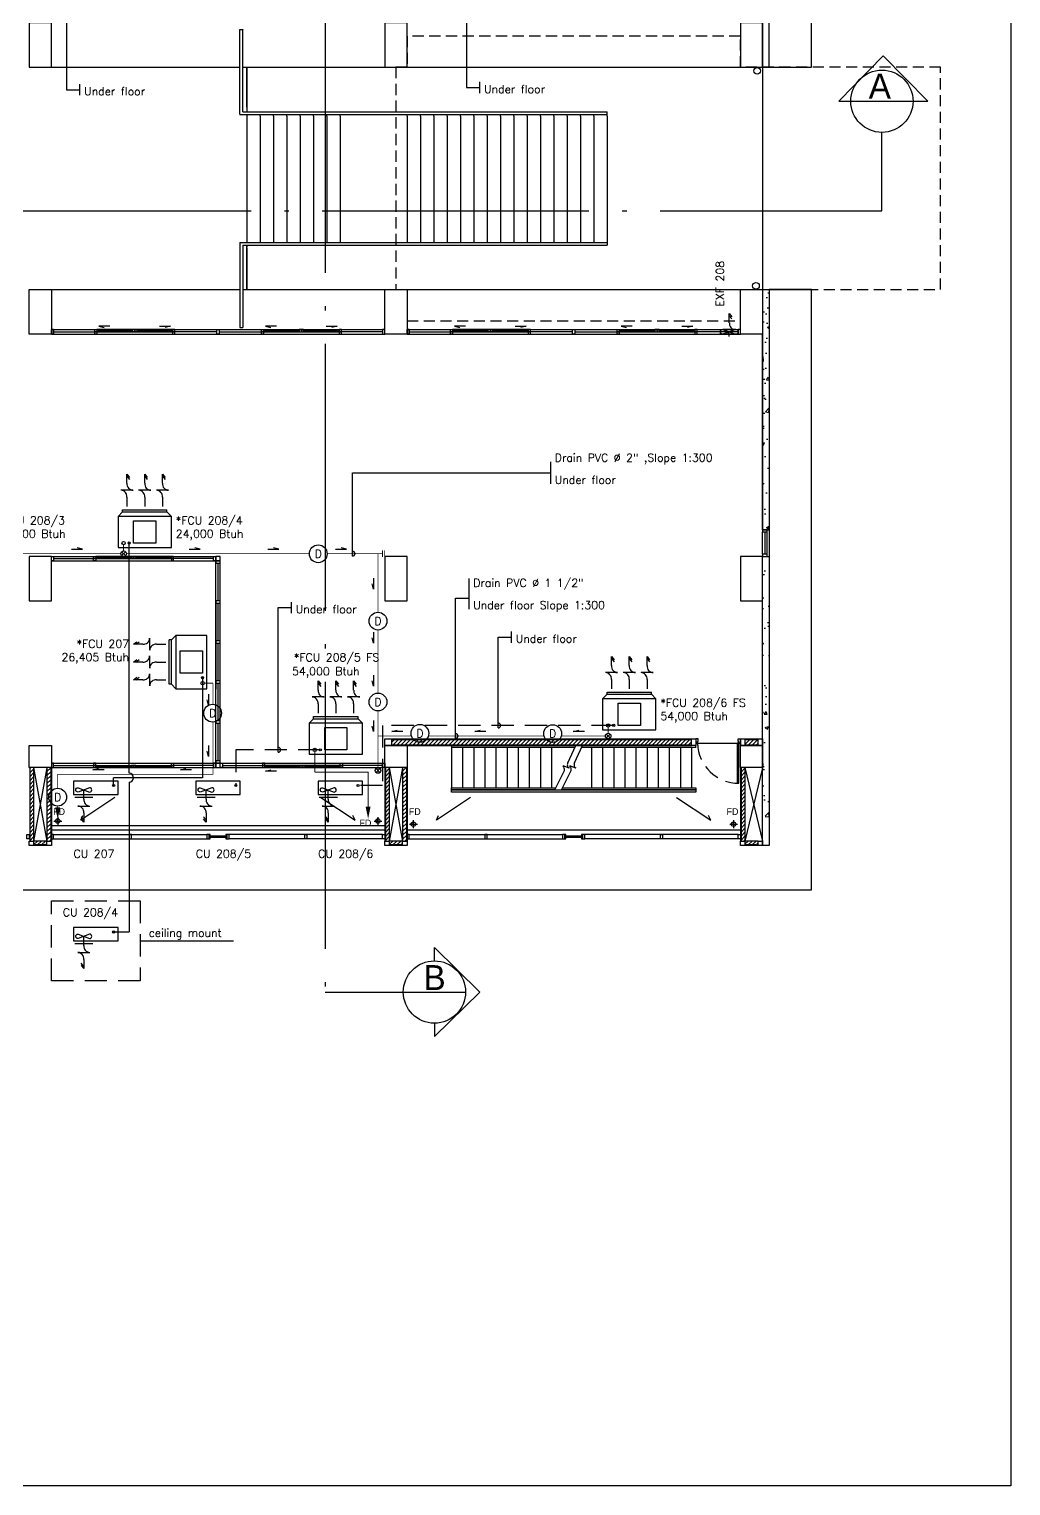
# Model space of a CAD drawing. Header units: millimetres. Extents: x -398 to 816, y -1 to 208.
# Drawn here: x 329.54 to 351.63, y -1 to 31.76 of the extents above; entities that cross this region are included whole.
import ezdxf
from ezdxf.enums import TextEntityAlignment as Align

# ---------------------------------------------------------------- set-up
doc = ezdxf.new("R2010")
doc.units = ezdxf.units.MM
doc.linetypes.add('ACAD_ISO04W100', pattern=[30, 24, -3, 0, -3])
doc.linetypes.add('DASHED', pattern=[0.75, 0.5, -0.25])
for name, color, linetype in [('AA_Column', 5, 'Continuous'), ('AA_Door', 3, 'Continuous'), ('AA_FD', 6, 'Continuous'), ('AA_Floor', 31, 'Continuous'), ('AA_Hatch', 8, 'Continuous'), ('AA_Roof', 6, 'Continuous'), ('AA_Wall', 1, 'Continuous'), ('AA_Window', 4, 'Continuous'), ('AC DRAIN', 240, 'Continuous'), ('AC EXF', 171, 'Continuous'), ('AC FCU', 221, 'Continuous'), ('AC LINE', 171, 'Continuous')]:
    doc.layers.add(name, color=color, linetype=linetype)
doc.styles.add('Romans', font='romans.shx')
doc.styles.add('style2', font='vit-s.shx', dxfattribs={"height": 3.2})
pattern_1 = [(45, (-498.769, -475.90679), (-0.0449012806, 0.0449012806), [])]

# ---------------------------------------------------------------- blocks, each defined once
blk = doc.blocks.new('c')
at = {"layer": 'AA_Column', "color": 9}
blk.add_lwpolyline([(0.25, -0.5), (0.25, -0.5), (0.25, 0.5), (-0.25, 0.5), (-0.25, -0.5), (-0.25, -0.5), (-0.25, -0.5), (0.25, -0.5)], close=True, dxfattribs=at)
blk = doc.blocks.new('door_90')
at = {"layer": 'AA_Door', "color": 9}
blk.add_lwpolyline([(0.07, 0.1), (0.07, 1), (0.035, 1), (0.035, 0.1)], close=True, dxfattribs=at)
for points in [[(0, 0), (0, 0.1), (0.035, 0.1), (0.035, 0.065), (0.05, 0.065), (0.05, 0), (0, 0)], [(1, 0), (1, 0.1), (0.965, 0.1), (0.965, 0.065), (0.95, 0.065), (0.95, 0), (1, 0)]]:
    blk.add_lwpolyline(points, dxfattribs=at)
at = {"layer": 'AA_Door', "color": 9, "linetype": 'DASHED', "ltscale": 0.75}
blk.add_arc((0.043, 0.077), 0.923, 1.5795, 90.5293, dxfattribs=at)
blk = doc.blocks.new('AC')
at = {"layer": 'AC FCU', "color": 8}
for p, q in [((-0.4, 1.651), (-0.342, 1.578)), ((-0.4, 1.444), (-0.4, 1.651)), ((0, 1.444), (0, 1.651)), ((0, 1.651), (0.058, 1.578)), ((0.4, 1.651), (0.458, 1.578)), ((0.4, 1.444), (0.4, 1.651)), ((-0.4, 1.601), (-0.342, 1.528)), ((0, 1.601), (0.058, 1.528)), ((0.4, 1.601), (0.458, 1.528)), ((-0.264, 1.289), (-0.536, 1.289)), ((-0.4, 1.134), (-0.4, 0.926)), ((0.136, 1.289), (-0.136, 1.289)), ((0, 1.134), (0, 0.926)), ((0.536, 1.289), (0.264, 1.289)), ((0.4, 1.134), (0.4, 0.926))]:
    blk.add_line(p, q, dxfattribs=at)
at = {"layer": 'AC FCU'}
for p, q in [((-0.5, 0.8), (-0.6, 0.7)), ((-0.5, 0.8), (-0.5, 0.85)), ((-0.5, 0.85), (0.5, 0.85)), ((-0.5, 0.8), (0.5, 0.8)), ((0.5, 0.8), (0.5, 0.85)), ((0.5, 0.8), (0.6, 0.7))]:
    blk.add_line(p, q, dxfattribs=at)
blk.add_lwpolyline([(-0.6, 0), (0.6, 0), (0.6, 0.7), (-0.6, 0.7)], close=True, dxfattribs=at)
at = {"layer": 'AC FCU', "color": 8}
blk.add_lwpolyline([(-0.25, 0.1), (-0.25, 0.6), (0.25, 0.6), (0.25, 0.1)], close=True, dxfattribs=at)
at = {"layer": 'AC FCU'}
blk.add_circle((-0.35, 0.1), 0.025, dxfattribs=at)
at = {"layer": 'AC FCU', "color": 8}
for centre, start, end in [((-0.26, 1.429), 173.9498, 268.5513), ((0.14, 1.429), 173.9498, 268.5513), ((0.54, 1.429), 173.9498, 268.5513), ((-0.54, 1.148), 353.9498, 88.5513), ((-0.14, 1.148), 353.9498, 88.5513), ((0.26, 1.148), 353.9498, 88.5513)]:
    blk.add_arc(centre, 0.14, start, end, dxfattribs=at)
blk = doc.blocks.new('ACC1')
at = {"layer": 'AC FCU', "color": 8}
for p, q in [((-0.925, 0.27), (-0.852, 0.328)), ((-0.875, 0.27), (-0.802, 0.328)), ((-0.562, 0.407), (-0.562, 0.134)), ((-0.36, 0.474), (-0.36, 0.067)), ((-0.718, 0.27), (-0.925, 0.27)), ((-0.407, 0.27), (-0.2, 0.27))]:
    blk.add_line(p, q, dxfattribs=at)
at = {"layer": 'AC FCU'}
for p, q in [((0, 0.5), (-0.3, 0.5)), ((-0.3, 0.5), (-0.3, -0.5)), ((0, -0.5), (0, 0.5)), ((-0.3, -0.5), (0, -0.5))]:
    blk.add_line(p, q, dxfattribs=at)
blk.add_lwpolyline([(-0.25, 0.4, -1), (-0.15, 0.4), (-0.25, 0.141, 1), (-0.15, 0.141), (-0.25, 0.4)], format="xyb", dxfattribs=at)
blk.add_circle((-0.1, -0.4), 0.025, dxfattribs=at)
at = {"layer": 'AC FCU', "color": 8}
for centre, start, end in [((-0.703, 0.41), 263.9498, 358.5513), ((-0.422, 0.131), 83.9498, 178.5513)]:
    blk.add_arc(centre, 0.14, start, end, dxfattribs=at)
blk = doc.blocks.new('DOWN')
at = {"layer": 'AC DRAIN'}
for p, q in [((-0.044, -0.044), (0.044, 0.044)), ((0.044, -0.044), (-0.044, 0.044))]:
    blk.add_line(p, q, dxfattribs=at)
blk.add_circle((0, 0), 0.0625, dxfattribs=at)
blk = doc.blocks.new('EXF280')
at = {"layer": 'AC EXF'}
for p, q in [((0, 0.462), (0.058, 0.389)), ((0, 0.255), (0, 0.462)), ((0, 0.412), (0.058, 0.339)), ((-0.2, 0.1), (0.2, 0.1)), ((-0.2, 0), (-0.2, 0.1)), ((0.2, 0), (-0.2, 0)), ((0.15, 0.1), (-0.15, 0)), ((-0.15, 0.1), (0.15, 0)), ((0.136, 0.1), (-0.136, 0.1)), ((0.2, 0.1), (0.2, 0))]:
    blk.add_line(p, q, dxfattribs=at)
for centre, radius, start, end in [((-0.15, 0.05), 0.05, 90, 270), ((-0.14, -0.04), 0.14, 353.9498, 88.5513), ((0.14, 0.24), 0.14, 173.9498, 268.5513), ((0.15, 0.05), 0.05, 270, 90)]:
    blk.add_arc(centre, radius, start, end, dxfattribs=at)
blk = doc.blocks.new('POINT_Drain')
at = {"layer": 'Defpoints'}
blk.add_circle((0, 0), 0.2, dxfattribs=at)
at = {"layer": 'AC DRAIN', "insert": (0, 0), "char_height": 0.18, "width": 0.25231, "attachment_point": 5, "style": 'Romans'}
blk.add_mtext('D', dxfattribs=at)

msp = doc.modelspace()

# ---------------------------------------------------------------- hatches: boundary and pattern name
at = {"layer": 'AA_Hatch'}
h = msp.add_hatch(dxfattribs=at)
h.set_pattern_fill('AR-CONC', color=9, scale=0.004, style=0)
h.set_pattern_definition([(50, (-498.769, -475.9068), (0.72873868, -0.06375634), [0.0762, -0.8382]), (355, (-498.769, -475.9068), (-0.1409713, 0.7642266), [0.06096, -0.67056]), (100.451, (-498.7083, -475.9121), (0.58777, 0.70046675), [0.06476, -0.71236]), (46.1842, (-498.769, -475.7036), (1.0843162, -0.1681693), [0.1143, -1.2573]), (96.6356, (-498.6786, -475.7176), (0.9496169, 0.9897022), [0.09714, -1.06854]), (351.184, (-498.769, -475.7036), (0.9496184, 0.9897005), [0.09144, -1.00584]), (21, (-498.6674, -475.7544), (0.60645952, -0.40906207), [0.0762, -0.8382]), (326, (-498.6674, -475.7544), (0.2472081, 0.73675186), [0.06096, -0.67056]), (71.4514, (-498.61686, -475.7885), (0.85366596, 0.32769143), [0.06476, -0.71236]), (37.5, (-498.769, -475.9068), (0.01235441, 0.338220155), [0, -0.662432, 0, -0.68072, 0, -0.6731]), (7.5, (-498.769, -475.9068), (0.26727865, 0.4007223), [0, -0.388112, 0, -0.647192, 0, -0.25654]), (327.5, (-498.99557, -475.9068), (0.54236238, -0.022914976), [0, -0.254, 0, -0.79248, 0, -1.05156]), (317.5, (-499.09717, -475.9068), (0.59251673, 0.10170596), [0, -0.3302, 0, -0.526288, 0, -0.74676])])
h.paths.add_polyline_path([(346.195, 20.099), (346.045, 20.099), (346.045, 13.399), (346.195, 13.399)])
h.paths.add_polyline_path([(346.045, 20.499), (346.145, 20.499), (346.195, 20.499), (346.195, 25.899), (346.045, 25.899)])
h = msp.add_hatch(dxfattribs=at)
h.set_pattern_fill('ANSI31', color=9, scale=0.02, style=0)
h.set_pattern_definition(pattern_1)
h.paths.add_polyline_path([(344.445, 15.664), (344.445, 15.784), (337.695, 15.784), (337.695, 15.664)])
h.paths.add_polyline_path([(345.945, 15.664), (345.945, 15.784), (345.645, 15.784), (345.645, 15.664)])
h.paths.add_polyline_path([(341.057, 14.674), (341.057, 15.624), (341.507, 15.624), (341.507, 14.674)], flags=9)
h = msp.add_hatch(dxfattribs=at)
h.set_pattern_fill('ANSI31', color=9, scale=0.02, style=0)
h.set_pattern_definition(pattern_1)
h.paths.add_polyline_path([(329.645, 15.149), (329.56, 15.149), (329.56, 13.499), (329.645, 13.499)])
h.paths.add_polyline_path([(330.03, 15.149), (329.945, 15.149), (329.945, 13.499), (330.03, 13.499)])
h.paths.add_polyline_path([(329.945, 13.499), (329.645, 13.499), (329.645, 13.414), (329.945, 13.414)])
h.paths.add_polyline_path([(322.03, 15.149), (321.945, 15.149), (321.945, 13.499), (322.03, 13.499)])
h.paths.add_polyline_path([(321.645, 15.149), (321.56, 15.149), (321.56, 13.499), (321.645, 13.499)])
h.paths.add_polyline_path([(321.945, 13.499), (321.645, 13.499), (321.645, 13.414), (321.945, 13.414)])
h.paths.add_polyline_path([(313.645, 15.149), (313.56, 15.149), (313.56, 13.499), (313.645, 13.499)])
h.paths.add_polyline_path([(313.945, 13.499), (313.645, 13.499), (313.645, 13.414), (313.945, 13.414)])
h.paths.add_polyline_path([(314.03, 15.149), (313.945, 15.149), (313.945, 13.499), (314.03, 13.499)])
h = msp.add_hatch(dxfattribs=at)
h.set_pattern_fill('ANSI31', color=9, scale=0.02, style=0)
h.set_pattern_definition(pattern_1)
h.paths.add_polyline_path([(337.645, 15.149), (337.56, 15.149), (337.56, 13.499), (337.645, 13.499)])
h.paths.add_polyline_path([(338.03, 15.149), (337.945, 15.149), (337.945, 13.499), (338.03, 13.499)])
h.paths.add_polyline_path([(337.945, 13.499), (337.645, 13.499), (337.645, 13.414), (337.945, 13.414)])
h.paths.add_polyline_path([(345.645, 15.149), (345.56, 15.149), (345.56, 13.499), (345.645, 13.499)])
h.paths.add_polyline_path([(345.945, 13.499), (345.645, 13.499), (345.645, 13.414), (345.945, 13.414)])

# ---------------------------------------------------------------- linework, layer by layer
at = {"color": 9}
msp.add_line((333.745, 18.874), (333.745, 16.911), dxfattribs=at)
msp.add_line((333.745, 18.874), (333.745, 16.911), dxfattribs=at)
at = {"layer": 'AA_Column', "color": 9}
for points in [[(329.545, 18.899), (330.045, 18.899), (330.045, 19.899), (329.545, 19.899)], [(337.545, 18.899), (338.045, 18.899), (338.045, 19.899), (337.545, 19.899)], [(345.545, 18.899), (346.045, 18.899), (346.045, 19.899), (345.545, 19.899)], [(329.545, 15.649), (330.045, 15.649), (330.045, 15.149), (329.545, 15.149)], [(337.545, 15.649), (338.045, 15.649), (338.045, 15.149), (337.545, 15.149)], [(345.545, 15.649), (346.045, 15.649), (346.045, 15.149), (345.545, 15.149)]]:
    msp.add_lwpolyline(points, close=True, dxfattribs=at)
at = {"layer": 'AA_FD', "color": 6}
for p, q in [((331.476, 14.476), (330.709, 13.972)), ((336.11, 14.476), (336.877, 13.972)), ((339.476, 14.476), (338.709, 13.972)), ((344.11, 14.476), (344.877, 13.972)), ((330.099, 13.949), (330.278, 13.949)), ((330.187, 13.949), (330.124, 13.949)), ((330.187, 14.035), (330.187, 13.857)), ((330.187, 13.949), (330.187, 14.01)), ((330.709, 13.972), (330.756, 14.073)), ((336.877, 13.972), (336.83, 14.073)), ((337.303, 13.949), (337.481, 13.949)), ((337.39, 13.949), (337.328, 13.949)), ((337.39, 14.035), (337.39, 13.857)), ((337.39, 13.949), (337.39, 14.01)), ((338.099, 13.879), (338.278, 13.879)), ((338.187, 13.879), (338.124, 13.879)), ((338.187, 13.965), (338.187, 13.787)), ((338.187, 13.879), (338.187, 13.94)), ((338.709, 13.972), (338.756, 14.073)), ((344.877, 13.972), (344.83, 14.073)), ((345.303, 13.879), (345.481, 13.879)), ((345.39, 13.879), (345.328, 13.879)), ((345.39, 13.965), (345.39, 13.787)), ((345.39, 13.879), (345.39, 13.94))]:
    msp.add_line(p, q, dxfattribs=at)
for centre, radius in [((345.92, 30.816), 0.075), ((345.895, 25.983), 0.075), ((330.187, 13.949), 0.05), ((337.39, 13.949), 0.05), ((338.187, 13.879), 0.05), ((345.39, 13.879), 0.05)]:
    msp.add_circle(centre, radius, dxfattribs=at)
at = {"layer": 'AA_Floor', "color": 9}
for p, q in [((347.145, 30.899), (347.145, 44.399)), ((330.045, 30.899), (334.288, 30.899)), ((334.351, 30.899), (337.545, 30.899)), ((334.445, 30.899), (334.445, 29.899)), ((334.445, 29.999), (334.445, 30.899)), ((338.045, 30.899), (345.545, 30.899)), ((346.045, 30.899), (347.145, 30.899)), ((346.045, 30.899), (346.045, 25.899)), ((334.445, 29.836), (334.445, 26.961)), ((334.745, 29.799), (334.745, 29.836)), ((335.045, 29.799), (335.045, 29.836)), ((335.345, 29.799), (335.345, 29.836)), ((335.645, 29.799), (335.645, 29.836)), ((335.945, 29.799), (335.945, 29.836)), ((335.945, 29.799), (335.945, 29.836)), ((336.245, 29.799), (336.245, 29.836)), ((336.545, 29.799), (336.545, 29.836)), ((338.045, 29.799), (338.045, 29.836)), ((338.345, 29.799), (338.345, 29.836)), ((338.645, 29.799), (338.645, 29.836)), ((338.945, 29.799), (338.945, 29.836)), ((339.245, 29.799), (339.245, 29.836)), ((339.545, 29.799), (339.545, 29.836)), ((339.845, 29.799), (339.845, 29.836)), ((340.145, 29.799), (340.145, 29.836)), ((340.445, 29.799), (340.445, 29.836)), ((340.745, 29.799), (340.745, 29.836)), ((341.045, 29.799), (341.045, 29.836)), ((341.345, 29.799), (341.345, 29.836)), ((341.645, 29.799), (341.645, 29.836)), ((341.945, 29.799), (341.945, 29.836)), ((342.245, 29.799), (342.245, 29.836)), ((342.545, 29.799), (342.545, 29.836)), ((334.745, 29.799), (334.745, 26.999)), ((335.045, 29.799), (335.045, 26.999)), ((335.345, 29.799), (335.345, 26.999)), ((335.645, 29.799), (335.645, 26.999)), ((335.945, 29.799), (335.945, 26.999)), ((336.245, 29.799), (336.245, 26.999)), ((336.545, 29.799), (336.545, 26.999)), ((338.045, 29.799), (338.045, 26.999)), ((338.345, 29.799), (338.345, 26.999)), ((338.645, 29.799), (338.645, 26.999)), ((338.945, 29.799), (338.945, 26.999)), ((339.245, 29.799), (339.245, 26.999)), ((339.545, 29.799), (339.545, 26.999)), ((339.845, 29.799), (339.845, 26.999)), ((340.145, 29.799), (340.145, 26.999)), ((340.445, 29.799), (340.445, 26.999)), ((340.745, 29.799), (340.745, 26.999)), ((341.045, 29.799), (341.045, 26.999)), ((341.345, 29.799), (341.345, 26.999)), ((341.645, 29.799), (341.645, 26.999)), ((341.945, 29.799), (341.945, 26.999)), ((342.245, 29.799), (342.245, 26.999)), ((342.545, 29.799), (342.545, 26.999)), ((342.545, 29.799), (342.545, 26.999)), ((334.445, 25.899), (334.445, 26.899)), ((334.445, 26.899), (334.445, 26.861)), ((334.745, 26.999), (334.745, 26.961)), ((335.045, 26.999), (335.045, 26.961)), ((335.345, 26.999), (335.345, 26.961)), ((335.645, 26.999), (335.645, 26.961)), ((335.945, 26.999), (335.945, 26.961)), ((335.945, 26.999), (335.945, 26.961)), ((336.245, 26.999), (336.245, 26.961)), ((336.545, 26.999), (336.545, 26.961)), ((338.045, 26.999), (338.045, 26.961)), ((338.345, 26.999), (338.345, 26.961)), ((338.645, 26.999), (338.645, 26.961)), ((338.945, 26.999), (338.945, 26.961)), ((339.245, 26.999), (339.245, 26.961)), ((339.545, 26.999), (339.545, 26.961)), ((339.845, 26.999), (339.845, 26.961)), ((340.145, 26.999), (340.145, 26.961)), ((340.445, 26.999), (340.445, 26.961)), ((340.745, 26.999), (340.745, 26.961)), ((341.045, 26.999), (341.045, 26.961)), ((341.345, 26.999), (341.345, 26.961)), ((341.645, 26.999), (341.645, 26.961)), ((341.945, 26.999), (341.945, 26.961)), ((342.245, 26.999), (342.245, 26.961)), ((342.545, 26.999), (342.545, 26.961)), ((334.445, 26.836), (334.445, 26.799)), ((334.445, 26.799), (334.445, 25.899)), ((330.045, 25.899), (334.288, 25.899)), ((334.351, 25.899), (337.545, 25.899)), ((338.045, 25.899), (345.545, 25.899)), ((346.045, 25.899), (347.145, 25.899)), ((347.145, 25.899), (346.195, 25.899)), ((347.145, 12.399), (347.145, 25.899)), ((339.045, 15.649), (339.045, 15.599)), ((341.84, 15.649), (339.045, 15.649)), ((339.045, 15.599), (339.045, 14.699)), ((341.818, 15.599), (339.045, 15.599)), ((339.295, 15.599), (339.295, 14.699)), ((339.545, 15.599), (339.545, 14.699)), ((339.795, 15.599), (339.795, 14.699)), ((340.045, 15.599), (340.045, 14.699)), ((340.295, 15.599), (340.295, 14.699)), ((340.545, 15.599), (340.545, 14.699)), ((340.795, 15.599), (340.795, 14.699)), ((341.045, 15.599), (341.045, 14.699)), ((341.295, 15.599), (341.295, 14.699)), ((344.545, 15.599), (341.969, 15.599)), ((344.545, 15.649), (341.991, 15.649)), ((342.195, 15.599), (342.195, 14.699)), ((342.445, 15.599), (342.445, 14.699)), ((342.695, 15.599), (342.695, 14.699)), ((342.945, 15.599), (342.945, 14.699)), ((343.195, 15.599), (343.195, 14.699)), ((343.445, 15.599), (343.445, 14.699)), ((343.695, 15.599), (343.695, 14.699)), ((343.945, 15.599), (343.945, 14.699)), ((344.195, 15.599), (344.195, 14.699)), ((344.445, 15.599), (344.445, 14.699)), ((344.545, 15.699), (345.545, 15.699)), ((344.545, 15.599), (344.545, 15.649)), ((330.045, 13.849), (337.545, 13.849)), ((330.045, 13.749), (337.545, 13.749)), ((338.045, 13.749), (345.545, 13.749)), ((313.545, 12.399), (347.145, 12.399))]:
    msp.add_line(p, q, dxfattribs=at)
for points in [[(341.367, 14.649), (339.045, 14.649), (339.045, 14.699), (341.392, 14.699)], [(341.544, 14.699), (344.545, 14.699), (344.545, 14.649), (341.518, 14.649)]]:
    msp.add_lwpolyline(points, dxfattribs=at)
at = {"layer": 'AA_Roof', "color": 9, "linetype": 'DASHED', "ltscale": 0.5}
msp.add_lwpolyline([(350.045, 25.899), (350.045, 30.899), (345.545, 30.899), (345.545, 31.599), (338.045, 31.599), (338.045, 30.899), (337.795, 30.899), (337.795, 25.899), (338.045, 25.899), (338.045, 25.199), (345.545, 25.199), (345.545, 25.899), (350.045, 25.899)], dxfattribs=at)
at = {"layer": 'AA_Wall', "color": 9}
for p, q in [((346.045, 31.899), (346.045, 30.899)), ((346.195, 30.899), (346.195, 31.899)), ((334.288, 31.749), (334.351, 31.749)), ((334.288, 30.899), (334.288, 31.749)), ((334.288, 31.736), (334.288, 31.749)), ((334.288, 29.836), (334.288, 31.736)), ((334.351, 31.749), (334.351, 31.736)), ((334.351, 29.899), (334.351, 31.736)), ((346.045, 30.899), (346.195, 30.899)), ((334.288, 29.836), (342.545, 29.836)), ((334.351, 29.899), (342.545, 29.899)), ((342.545, 29.836), (342.545, 29.899)), ((334.288, 26.961), (334.288, 25.049)), ((334.288, 26.961), (342.545, 26.961)), ((334.351, 26.899), (334.351, 25.049)), ((334.351, 26.899), (342.545, 26.899)), ((342.545, 26.961), (342.545, 26.899)), ((346.045, 25.899), (346.195, 25.899)), ((346.045, 25.899), (346.045, 20.499)), ((346.195, 25.899), (346.195, 20.499)), ((334.288, 25.049), (334.351, 25.049)), ((334.288, 25.049), (334.288, 25.049)), ((346.045, 20.499), (346.045, 24.899)), ((346.045, 20.499), (346.195, 20.499)), ((346.195, 20.499), (346.195, 19.899)), ((333.745, 15.249), (333.745, 19.899)), ((333.845, 15.249), (333.845, 19.899)), ((346.045, 19.899), (346.195, 19.899)), ((346.045, 13.399), (346.045, 19.899)), ((346.195, 19.899), (346.195, 13.399)), ((337.545, 15.649), (337.545, 15.799)), ((337.545, 15.799), (344.445, 15.799)), ((337.695, 15.784), (344.445, 15.784)), ((345.545, 15.799), (346.045, 15.799)), ((345.545, 15.799), (345.545, 15.649)), ((345.645, 15.799), (346.045, 15.799)), ((345.645, 15.784), (345.945, 15.784)), ((337.545, 15.649), (344.445, 15.649)), ((337.695, 15.664), (344.445, 15.664)), ((341.664, 15.256), (341.84, 15.649)), ((341.815, 15.256), (341.991, 15.649)), ((345.645, 15.664), (345.945, 15.664)), ((345.645, 15.649), (346.045, 15.649)), ((329.56, 15.149), (329.56, 13.499)), ((329.645, 15.149), (329.645, 13.499)), ((329.645, 15.149), (329.945, 13.499)), ((329.945, 15.143), (329.645, 13.5)), ((329.945, 15.149), (329.945, 13.499)), ((330.03, 15.149), (330.03, 13.499)), ((330.045, 15.149), (330.045, 13.499)), ((337.545, 15.149), (337.545, 13.499)), ((337.56, 15.149), (337.56, 13.499)), ((337.645, 15.149), (337.645, 13.499)), ((337.645, 15.149), (337.945, 13.499)), ((337.945, 15.143), (337.645, 13.5)), ((337.945, 15.149), (337.945, 13.499)), ((338.03, 15.149), (338.03, 13.499)), ((338.045, 15.149), (338.045, 13.499)), ((341.367, 14.649), (341.588, 15.087)), ((341.518, 14.649), (341.74, 15.087)), ((341.689, 15.141), (341.557, 15.189)), ((341.84, 15.141), (341.709, 15.189)), ((345.545, 15.149), (345.545, 13.499)), ((345.56, 15.149), (345.56, 13.499)), ((345.645, 15.149), (345.645, 13.499)), ((345.645, 15.149), (346.045, 13.499)), ((346.045, 15.143), (345.645, 13.5)), ((345.545, 14.499), (345.545, 14.449)), ((329.945, 13.499), (329.645, 13.499)), ((330.095, 13.649), (333.545, 13.649)), ((330.095, 13.549), (333.545, 13.549)), ((331.845, 13.549), (331.845, 13.649)), ((337.495, 13.649), (334.045, 13.649)), ((337.495, 13.549), (334.045, 13.549)), ((335.745, 13.549), (335.745, 13.649)), ((337.945, 13.499), (337.645, 13.499)), ((338.095, 13.649), (341.545, 13.649)), ((338.095, 13.549), (341.545, 13.549)), ((339.845, 13.549), (339.845, 13.649)), ((345.495, 13.649), (342.045, 13.649)), ((345.495, 13.549), (342.045, 13.549)), ((343.745, 13.549), (343.745, 13.649)), ((345.945, 13.499), (345.645, 13.499)), ((329.945, 13.414), (329.645, 13.414)), ((329.945, 13.399), (329.645, 13.399)), ((337.945, 13.414), (337.645, 13.414)), ((337.945, 13.399), (337.645, 13.399)), ((345.945, 13.414), (345.645, 13.414)), ((345.945, 13.399), (345.645, 13.399)), ((346.195, 13.399), (346.045, 13.399))]:
    msp.add_line(p, q, dxfattribs=at)
for points in [[(337.545, 15.799), (337.695, 15.799), (337.695, 15.649), (337.545, 15.649), (337.545, 15.799)], [(345.545, 15.799), (345.645, 15.799), (345.645, 15.649), (345.545, 15.649), (345.545, 15.799)], [(345.945, 15.799), (346.045, 15.799), (346.045, 15.649), (345.945, 15.649), (345.945, 15.799)], [(333.745, 15.149), (333.845, 15.149), (333.845, 15.249), (333.745, 15.249), (333.745, 15.149)]]:
    msp.add_lwpolyline(points, dxfattribs=at)
for points in [[(344.445, 15.799), (344.545, 15.799), (344.545, 15.649), (344.445, 15.649)], [(344.545, 14.599), (339.045, 14.599), (339.045, 14.649), (344.545, 14.649)], [(329.645, 13.399), (329.545, 13.399), (329.545, 13.499), (329.645, 13.499)], [(330.045, 13.399), (329.945, 13.399), (329.945, 13.499), (330.045, 13.499)], [(337.545, 13.499), (337.645, 13.499), (337.645, 13.399), (337.545, 13.399)], [(337.645, 13.399), (337.545, 13.399), (337.545, 13.499), (337.645, 13.499)], [(338.045, 13.399), (337.945, 13.399), (337.945, 13.499), (338.045, 13.499)], [(345.645, 13.399), (345.545, 13.399), (345.545, 13.499), (345.645, 13.499)], [(345.545, 13.499), (345.645, 13.499), (345.645, 13.399), (345.545, 13.399)], [(345.945, 13.499), (346.045, 13.499), (346.045, 13.399), (345.945, 13.399)], [(346.045, 13.399), (345.945, 13.399), (345.945, 13.499), (346.045, 13.499)]]:
    msp.add_lwpolyline(points, close=True, dxfattribs=at)
for centre, radius, start, end in [((341.461, 15.104), 0.128, 352.3033, 41.477), ((341.732, 15.211), 0.0814, 146.1564, 238.4357), ((341.613, 15.104), 0.128, 352.3033, 41.477), ((341.883, 15.211), 0.0814, 146.1564, 238.4357)]:
    msp.add_arc(centre, radius, start, end, dxfattribs=at)
at = {"layer": 'AA_Window', "color": 9}
for p, q in [((330.045, 24.999), (337.495, 24.999)), ((330.045, 24.899), (337.545, 24.899)), ((330.095, 24.949), (331.02, 24.949)), ((332.77, 24.999), (331.07, 24.999)), ((331.07, 24.974), (331.87, 24.974)), ((331.07, 24.949), (331.895, 24.949)), ((331.113, 25.08), (331.233, 25.048)), ((331.361, 25.08), (331.113, 25.08)), ((331.895, 24.949), (332.77, 24.949)), ((331.92, 24.999), (331.92, 24.949)), ((331.97, 24.974), (332.77, 24.974)), ((332.479, 25.08), (332.727, 25.08)), ((332.727, 25.08), (332.606, 25.048)), ((333.77, 24.949), (332.82, 24.949)), ((333.82, 24.949), (334.77, 24.949)), ((334.82, 24.999), (336.52, 24.999)), ((335.62, 24.974), (334.82, 24.974)), ((334.82, 24.949), (336.52, 24.949)), ((335.111, 25.08), (334.863, 25.08)), ((334.863, 25.08), (334.983, 25.048)), ((335.67, 24.999), (335.67, 24.949)), ((336.52, 24.974), (335.72, 24.974)), ((336.229, 25.08), (336.477, 25.08)), ((336.477, 25.08), (336.356, 25.048)), ((337.495, 24.949), (336.57, 24.949)), ((338.045, 24.999), (345.495, 24.999)), ((338.045, 24.899), (345.545, 24.899)), ((338.095, 24.949), (339.02, 24.949)), ((340.77, 24.999), (339.07, 24.999)), ((339.07, 24.974), (339.87, 24.974)), ((339.07, 24.949), (339.895, 24.949)), ((339.361, 25.08), (339.113, 25.08)), ((339.113, 25.08), (339.233, 25.048)), ((339.895, 24.949), (340.77, 24.949)), ((339.92, 24.999), (339.92, 24.949)), ((339.97, 24.974), (340.77, 24.974)), ((340.479, 25.08), (340.727, 25.08)), ((340.727, 25.08), (340.606, 25.048)), ((341.77, 24.949), (340.82, 24.949)), ((341.82, 24.949), (342.77, 24.949)), ((342.82, 24.999), (344.52, 24.999)), ((343.62, 24.974), (342.82, 24.974)), ((342.82, 24.949), (344.52, 24.949)), ((342.863, 25.08), (342.983, 25.048)), ((343.111, 25.08), (342.863, 25.08)), ((343.67, 24.999), (343.67, 24.949)), ((344.52, 24.974), (343.72, 24.974)), ((344.229, 25.08), (344.477, 25.08)), ((344.477, 25.08), (344.356, 25.048)), ((345.495, 24.949), (344.57, 24.949)), ((346.045, 19.949), (346.045, 20.449)), ((346.095, 20.449), (346.095, 19.949)), ((346.145, 19.949), (346.145, 20.449)), ((330.045, 19.899), (333.745, 19.899)), ((330.045, 19.799), (333.745, 19.799)), ((330.095, 19.849), (331.02, 19.849)), ((332.745, 19.899), (331.045, 19.899)), ((331.045, 19.874), (331.845, 19.874)), ((331.045, 19.849), (331.87, 19.849)), ((331.87, 19.849), (332.745, 19.849)), ((331.895, 19.899), (331.895, 19.849)), ((331.945, 19.874), (332.745, 19.874)), ((333.695, 19.849), (332.795, 19.849)), ((333.795, 18.899), (333.795, 19.749)), ((333.795, 17.999), (333.795, 18.849)), ((333.795, 17.099), (333.795, 17.949)), ((333.795, 16.199), (333.795, 17.049)), ((333.795, 15.299), (333.795, 16.149)), ((330.045, 15.249), (333.745, 15.249)), ((330.045, 15.149), (337.495, 15.149)), ((330.095, 15.199), (331.02, 15.199)), ((331.045, 15.199), (331.87, 15.199)), ((331.045, 15.174), (331.845, 15.174)), ((332.745, 15.149), (331.045, 15.149)), ((331.87, 15.199), (332.745, 15.199)), ((331.895, 15.149), (331.895, 15.199)), ((331.945, 15.174), (332.745, 15.174)), ((333.695, 15.199), (332.795, 15.199)), ((333.845, 15.249), (337.545, 15.249)), ((333.895, 15.199), (334.795, 15.199)), ((335.72, 15.199), (334.845, 15.199)), ((335.645, 15.174), (334.845, 15.174)), ((334.845, 15.149), (336.545, 15.149)), ((334.863, 15.068), (334.983, 15.1)), ((335.111, 15.068), (334.863, 15.068)), ((335.695, 15.149), (335.695, 15.199)), ((336.545, 15.199), (335.72, 15.199)), ((336.545, 15.174), (335.745, 15.174)), ((337.495, 15.199), (336.57, 15.199))]:
    msp.add_line(p, q, dxfattribs=at)
for points in [[(330.045, 24.999), (330.045, 24.899), (330.095, 24.899), (330.095, 24.999)], [(330.045, 24.899), (330.045, 24.999), (330.095, 24.999), (330.095, 24.899)], [(330.045, 24.899), (330.045, 24.999), (330.095, 24.999), (330.095, 24.899)], [(330.045, 24.999), (330.045, 24.899), (330.095, 24.899), (330.095, 24.999)], [(330.045, 24.899), (330.045, 24.999), (330.095, 24.999), (330.095, 24.899)], [(331.02, 24.949), (331.02, 24.999), (331.07, 24.999), (331.07, 24.949)], [(331.02, 24.899), (331.02, 24.949), (331.07, 24.949), (331.07, 24.899)], [(331.87, 24.949), (331.87, 24.999), (331.92, 24.999), (331.92, 24.949)], [(331.92, 24.949), (331.92, 24.999), (331.97, 24.999), (331.97, 24.949)], [(332.82, 24.949), (332.82, 24.999), (332.77, 24.999), (332.77, 24.949)], [(332.82, 24.899), (332.82, 24.949), (332.77, 24.949), (332.77, 24.899)], [(333.77, 24.899), (333.77, 24.999), (333.82, 24.999), (333.82, 24.899)], [(334.77, 24.949), (334.77, 24.999), (334.82, 24.999), (334.82, 24.949)], [(334.77, 24.899), (334.77, 24.949), (334.82, 24.949), (334.82, 24.899)], [(335.67, 24.949), (335.67, 24.999), (335.62, 24.999), (335.62, 24.949)], [(335.72, 24.949), (335.72, 24.999), (335.67, 24.999), (335.67, 24.949)], [(336.57, 24.949), (336.57, 24.999), (336.52, 24.999), (336.52, 24.949)], [(336.57, 24.899), (336.57, 24.949), (336.52, 24.949), (336.52, 24.899)], [(337.545, 24.899), (337.545, 24.999), (337.495, 24.999), (337.495, 24.899)], [(338.045, 24.899), (338.045, 24.999), (338.095, 24.999), (338.095, 24.899)], [(338.045, 24.999), (338.045, 24.899), (338.095, 24.899), (338.095, 24.999)], [(338.045, 24.899), (338.045, 24.999), (338.095, 24.999), (338.095, 24.899)], [(338.045, 24.899), (338.045, 24.999), (338.095, 24.999), (338.095, 24.899)], [(338.045, 24.999), (338.045, 24.899), (338.095, 24.899), (338.095, 24.999)], [(339.02, 24.949), (339.02, 24.999), (339.07, 24.999), (339.07, 24.949)], [(339.02, 24.899), (339.02, 24.949), (339.07, 24.949), (339.07, 24.899)], [(339.87, 24.949), (339.87, 24.999), (339.92, 24.999), (339.92, 24.949)], [(339.92, 24.949), (339.92, 24.999), (339.97, 24.999), (339.97, 24.949)], [(340.82, 24.949), (340.82, 24.999), (340.77, 24.999), (340.77, 24.949)], [(340.82, 24.899), (340.82, 24.949), (340.77, 24.949), (340.77, 24.899)], [(341.77, 24.899), (341.77, 24.999), (341.82, 24.999), (341.82, 24.899)], [(342.77, 24.949), (342.77, 24.999), (342.82, 24.999), (342.82, 24.949)], [(342.77, 24.899), (342.77, 24.949), (342.82, 24.949), (342.82, 24.899)], [(343.67, 24.949), (343.67, 24.999), (343.62, 24.999), (343.62, 24.949)], [(343.72, 24.949), (343.72, 24.999), (343.67, 24.999), (343.67, 24.949)], [(344.57, 24.949), (344.57, 24.999), (344.52, 24.999), (344.52, 24.949)], [(344.57, 24.899), (344.57, 24.949), (344.52, 24.949), (344.52, 24.899)], [(345.545, 24.899), (345.545, 24.999), (345.495, 24.999), (345.495, 24.899)], [(346.145, 20.499), (346.045, 20.499), (346.045, 20.449), (346.145, 20.449)], [(330.045, 19.799), (330.045, 19.899), (330.095, 19.899), (330.095, 19.799)], [(330.995, 19.849), (330.995, 19.899), (331.045, 19.899), (331.045, 19.849)], [(330.995, 19.799), (330.995, 19.849), (331.045, 19.849), (331.045, 19.799)], [(331.845, 19.849), (331.845, 19.899), (331.895, 19.899), (331.895, 19.849)], [(331.895, 19.849), (331.895, 19.899), (331.945, 19.899), (331.945, 19.849)], [(332.795, 19.849), (332.795, 19.899), (332.745, 19.899), (332.745, 19.849)], [(332.795, 19.799), (332.795, 19.849), (332.745, 19.849), (332.745, 19.799)], [(333.695, 19.799), (333.695, 19.899), (333.745, 19.899), (333.745, 19.799)], [(333.745, 19.749), (333.845, 19.749), (333.845, 19.799), (333.745, 19.799)], [(346.145, 19.949), (346.045, 19.949), (346.045, 19.899), (346.145, 19.899)], [(333.745, 18.849), (333.845, 18.849), (333.845, 18.899), (333.745, 18.899)], [(333.745, 17.949), (333.845, 17.949), (333.845, 17.999), (333.745, 17.999)], [(333.745, 17.049), (333.845, 17.049), (333.845, 17.099), (333.745, 17.099)], [(333.745, 16.149), (333.845, 16.149), (333.845, 16.199), (333.745, 16.199)], [(330.045, 15.249), (330.045, 15.149), (330.095, 15.149), (330.095, 15.249)], [(330.995, 15.249), (330.995, 15.199), (331.045, 15.199), (331.045, 15.249)], [(330.995, 15.199), (330.995, 15.149), (331.045, 15.149), (331.045, 15.199)], [(331.845, 15.199), (331.845, 15.149), (331.895, 15.149), (331.895, 15.199)], [(331.895, 15.199), (331.895, 15.149), (331.945, 15.149), (331.945, 15.199)], [(332.795, 15.249), (332.795, 15.199), (332.745, 15.199), (332.745, 15.249)], [(332.795, 15.199), (332.795, 15.149), (332.745, 15.149), (332.745, 15.199)], [(333.695, 15.249), (333.695, 15.149), (333.745, 15.149), (333.745, 15.249)], [(333.745, 15.249), (333.845, 15.249), (333.845, 15.299), (333.745, 15.299)], [(333.895, 15.249), (333.895, 15.149), (333.845, 15.149), (333.845, 15.249)], [(334.795, 15.249), (334.795, 15.199), (334.845, 15.199), (334.845, 15.249)], [(334.795, 15.199), (334.795, 15.149), (334.845, 15.149), (334.845, 15.199)], [(335.695, 15.199), (335.695, 15.149), (335.645, 15.149), (335.645, 15.199)], [(335.745, 15.199), (335.745, 15.149), (335.695, 15.149), (335.695, 15.199)], [(336.595, 15.249), (336.595, 15.199), (336.545, 15.199), (336.545, 15.249)], [(336.595, 15.199), (336.595, 15.149), (336.545, 15.149), (336.545, 15.199)], [(337.545, 15.249), (337.545, 15.149), (337.495, 15.149), (337.495, 15.249)], [(329.545, 13.649), (329.545, 13.549), (329.495, 13.549), (329.495, 13.649)], [(330.045, 13.649), (330.045, 13.549), (330.095, 13.549), (330.095, 13.649)], [(331.795, 13.649), (331.795, 13.549), (331.845, 13.549), (331.845, 13.649)], [(333.545, 13.649), (333.545, 13.549), (333.595, 13.549), (333.595, 13.649)], [(333.595, 13.649), (333.595, 13.549), (333.62, 13.549), (333.62, 13.586), (333.97, 13.586), (333.97, 13.549), (333.995, 13.549), (333.995, 13.649), (333.97, 13.649), (333.97, 13.611), (333.62, 13.611), (333.62, 13.649)], [(333.995, 13.649), (333.995, 13.549), (334.045, 13.549), (334.045, 13.649)], [(335.795, 13.649), (335.795, 13.549), (335.745, 13.549), (335.745, 13.649)], [(337.545, 13.649), (337.545, 13.549), (337.495, 13.549), (337.495, 13.649)], [(338.045, 13.649), (338.045, 13.549), (338.095, 13.549), (338.095, 13.649)], [(339.795, 13.649), (339.795, 13.549), (339.845, 13.549), (339.845, 13.649)], [(341.545, 13.649), (341.545, 13.549), (341.595, 13.549), (341.595, 13.649)], [(341.595, 13.649), (341.595, 13.549), (341.62, 13.549), (341.62, 13.586), (341.97, 13.586), (341.97, 13.549), (341.995, 13.549), (341.995, 13.649), (341.97, 13.649), (341.97, 13.611), (341.62, 13.611), (341.62, 13.649)], [(341.995, 13.649), (341.995, 13.549), (342.045, 13.549), (342.045, 13.649)], [(343.795, 13.649), (343.795, 13.549), (343.745, 13.549), (343.745, 13.649)], [(345.545, 13.649), (345.545, 13.549), (345.495, 13.549), (345.495, 13.649)]]:
    msp.add_lwpolyline(points, close=True, dxfattribs=at)
msp.add_lwpolyline([(333.845, 19.899), (333.745, 19.899), (333.745, 19.799), (333.845, 19.799), (333.845, 19.899)], dxfattribs=at)
at = {"layer": 'AC DRAIN', "color": 2}
for p, q in [((330.681, 30.517), (330.681, 30.267)), ((339.678, 30.567), (339.678, 30.317)), ((341.269, 22.029), (341.269, 21.529)), ((336.82, 19.906), (336.82, 21.779)), ((336.82, 21.779), (341.269, 21.779)), ((339.434, 19.399), (339.434, 18.714)), ((335.441, 18.872), (335.441, 18.622)), ((340.391, 18.209), (340.391, 17.959))]:
    msp.add_line(p, q, dxfattribs=at)
at = {"layer": 'AC DRAIN', "color": 1}
for p, q in [((330.501, 20.061), (330.749, 20.061)), ((330.749, 20.061), (330.628, 20.094)), ((333.144, 20.061), (333.392, 20.061)), ((333.392, 20.061), (333.271, 20.094)), ((334.913, 20.061), (335.161, 20.061)), ((335.161, 20.061), (335.04, 20.094)), ((336.439, 20.061), (336.687, 20.061)), ((336.687, 20.061), (336.566, 20.094)), ((337.292, 19.411), (337.292, 19.163)), ((337.292, 19.163), (337.259, 19.284)), ((337.292, 17.946), (337.259, 18.067)), ((337.292, 18.194), (337.292, 17.946)), ((337.292, 16.979), (337.259, 17.099)), ((337.292, 17.226), (337.292, 16.979)), ((333.582, 16.801), (333.582, 16.554)), ((333.582, 16.554), (333.55, 16.674)), ((337.292, 15.961), (337.259, 16.082)), ((337.292, 16.209), (337.292, 15.961)), ((337.705, 15.961), (337.826, 15.994)), ((337.953, 15.961), (337.705, 15.961)), ((339.568, 15.961), (339.689, 15.994)), ((339.816, 15.961), (339.568, 15.961)), ((341.786, 15.961), (341.907, 15.994)), ((342.034, 15.961), (341.786, 15.961)), ((333.582, 15.399), (333.55, 15.52)), ((333.582, 15.647), (333.582, 15.399)), ((330.981, 15.099), (331.102, 15.131)), ((331.229, 15.099), (330.981, 15.099)), ((332.948, 15.099), (333.069, 15.131)), ((333.196, 15.099), (332.948, 15.099))]:
    msp.add_line(p, q, dxfattribs=at)
at = {"layer": 'AC DRAIN', "const_width": 0.02}
for points in [[(331.67, 20.161), (331.67, 20.024)], [(337.492, 20.036), (337.492, 19.886)], [(337.542, 20.036), (337.542, 19.886)], [(336.248, 19.961), (337.392, 19.961)], [(337.392, 19.961), (337.492, 19.961)], [(337.392, 19.961), (337.392, 18.644)], [(337.392, 18.244), (337.392, 16.825)], [(333.482, 17.049), (333.682, 17.049)], [(337.392, 16.425), (337.392, 15.149)], [(333.682, 16.175), (333.682, 14.999), (330.187, 14.999), (330.187, 14.686)], [(342.57, 16.061), (342.57, 15.924)], [(335.97, 15.511), (335.97, 15.049)], [(335.97, 15.049), (337.17, 15.049), (337.17, 14.274)]]:
    msp.add_lwpolyline(points, dxfattribs=at)
at = {"layer": 'AC DRAIN', "linetype": 'DASHED', "const_width": 0.02}
for points in [[(327.732, 19.961), (331.607, 19.961)], [(331.732, 19.961), (335.848, 19.961)], [(333.682, 17.049), (333.682, 16.575)], [(338.135, 15.861), (337.392, 15.861)], [(341.122, 15.861), (338.535, 15.861)], [(342.507, 15.861), (341.522, 15.861)], [(330.187, 14.286), (330.187, 14.258)]]:
    msp.add_lwpolyline(points, dxfattribs=at)
at = {"layer": 'AC DRAIN'}
for centre in [(331.67, 20.199), (333.445, 17.049), (342.57, 16.099), (335.97, 15.549)]:
    msp.add_circle(centre, 0.0375, dxfattribs=at)
at = {"layer": 'AC DRAIN', "color": 2}
for centre in [(336.82, 19.961), (340.095, 16.099), (339.137, 15.861), (335.145, 15.549)]:
    msp.add_arc(centre, 0.0552, 270, 90, dxfattribs=at)
at = {"layer": 'AC DRAIN'}
for points in [[(330.242, 14.258), (330.187, 13.988), (330.132, 14.258)], [(337.225, 14.274), (337.17, 14.004), (337.115, 14.274)], [(337.225, 14.269), (337.17, 13.999), (337.115, 14.269)]]:
    msp.add_solid(points, dxfattribs=at)
at = {"layer": 'AC FCU', "color": 5, "linetype": 'ACAD_ISO04W100', "ltscale": 0.25}
for p, q in [((336.201, 47.477), (336.201, 10.104)), ((282.936, 27.673), (348.727, 27.673))]:
    msp.add_line(p, q, dxfattribs=at)
at = {"layer": 'AC FCU', "color": 5}
for p, q in [((348.757, 31.152), (347.757, 30.134)), ((348.757, 31.152), (349.757, 30.134)), ((347.757, 30.134), (349.757, 30.134)), ((348.727, 27.673), (348.727, 29.434)), ((338.662, 10.804), (338.662, 11.104)), ((338.662, 10.804), (338.662, 11.104)), ((339.681, 10.104), (338.662, 11.104)), ((336.201, 10.104), (339.362, 10.104)), ((339.681, 10.104), (338.662, 9.104)), ((338.662, 9.404), (338.662, 9.104))]:
    msp.add_line(p, q, dxfattribs=at)
at = {"layer": 'AC FCU', "color": 8}
msp.add_lwpolyline([(274.188, 55.078), (351.628, 55.078), (351.628, -1), (274.188, -1)], close=True, dxfattribs=at)
at = {"layer": 'AC FCU', "color": 5}
for centre in [(348.727, 30.134), (338.662, 10.104)]:
    msp.add_circle(centre, 0.7, dxfattribs=at)
at = {"layer": 'AC LINE', "color": 2}
for p, q in [((330.384, 32.154), (330.384, 30.392)), ((339.381, 32.252), (339.381, 30.442)), ((330.384, 30.392), (330.681, 30.392)), ((339.381, 30.442), (339.678, 30.442)), ((335.145, 18.747), (335.441, 18.747)), ((335.145, 15.494), (335.145, 18.747)), ((339.137, 18.964), (339.434, 18.964)), ((339.137, 15.806), (339.137, 18.964)), ((340.095, 18.084), (340.391, 18.084)), ((340.095, 16.044), (340.095, 18.084)), ((332.045, 11.256), (334.141, 11.256))]:
    msp.add_line(p, q, dxfattribs=at)
at = {"layer": 'AC LINE'}
for p, q in [((331.795, 15.022), (331.795, 20.199)), ((333.445, 17.174), (333.445, 14.922)), ((333.445, 14.922), (331.445, 14.922)), ((331.445, 14.749), (331.445, 14.922)), ((331.795, 14.822), (331.795, 11.456)), ((331.445, 11.456), (331.795, 11.456))]:
    msp.add_line(p, q, dxfattribs=at)
at = {"layer": 'AC LINE', "linetype": 'DASHED'}
for p, q in [((342.695, 16.099), (337.495, 16.099)), ((337.495, 16.099), (337.495, 14.749)), ((336.095, 15.549), (334.195, 15.549)), ((334.195, 15.549), (334.195, 14.749)), ((337.495, 14.749), (336.945, 14.749))]:
    msp.add_line(p, q, dxfattribs=at)
at = {"layer": 'AC LINE', "color": 2, "linetype": 'DASHED'}
msp.add_lwpolyline([(330.045, 12.156), (332.045, 12.156), (332.045, 10.356), (330.045, 10.356)], close=True, dxfattribs=at)
at = {"layer": 'AC LINE'}
msp.add_arc((331.795, 14.922), 0.1, 270, 90, dxfattribs=at)

# ---------------------------------------------------------------- block references
at = {"layer": 'AA_Wall', "color": 9}
for p in [(329.795, 31.399), (337.795, 31.399), (345.795, 31.399)]:
    msp.add_blockref('c', p, dxfattribs=at)
at = {"layer": 'AA_Wall', "color": 9, "xscale": -1, "rotation": 180}
for p in [(329.795, 25.399), (337.795, 25.399), (345.795, 25.399)]:
    msp.add_blockref('c', p, dxfattribs=at)
at = {"layer": 'AA_Wall', "color": 9, "rotation": 180}
msp.add_blockref('door_90', (345.545, 15.799), dxfattribs=at)
at = {"layer": 'AC DRAIN'}
for p in [(331.67, 19.961), (342.57, 15.861), (337.392, 15.086)]:
    msp.add_blockref('DOWN', p, dxfattribs=at)
at = {"layer": 'AC DRAIN', "color": 9}
for p in [(336.048, 19.958), (337.392, 18.444), (337.392, 16.625), (333.672, 16.375), (338.335, 15.921), (341.322, 15.915), (330.187, 14.486)]:
    msp.add_blockref('POINT_Drain', p, dxfattribs=at)
at = {"layer": 'AC EXF'}
msp.add_blockref('EXF280', (345.295, 24.899), dxfattribs=at)
at = {"layer": 'AC FCU'}
for p in [(332.145, 20.099), (343.045, 15.999), (336.445, 15.449)]:
    msp.add_blockref('AC', p, dxfattribs=at)
at = {"layer": 'AC FCU', "rotation": 90}
for name, p in [('AC', (333.545, 17.524)), ('ACC1', (331.045, 14.849)), ('ACC1', (333.795, 14.849)), ('ACC1', (336.545, 14.849)), ('ACC1', (331.045, 11.556))]:
    msp.add_blockref(name, p, dxfattribs=at)

# ---------------------------------------------------------------- texts
at = {"layer": 'AA_FD', "color": 2, "style": 'style2'}
for p in [(330.086, 14.087), (338.086, 14.087), (345.233, 14.087), (336.976, 13.832)]:
    msp.add_text('FD', height=0.15, dxfattribs=at).set_placement(p)
at = {"layer": 'AC DRAIN', "color": 2, "style": 'Romans'}
for s, p in [('Under floor', (339.778, 30.317)), ('Under floor', (330.781, 30.267)), ('Drain PVC %%C 2" ,Slope 1:300', (341.369, 22.029)), ('Under floor', (341.369, 21.529)), ('Drain PVC %%C 1 1/2"', (339.534, 19.214)), ('Under floor', (335.541, 18.622)), ('Under floor Slope 1:300', (339.534, 18.714)), ('Under floor', (340.491, 17.959)), ('ceiling mount', (332.234, 11.344))]:
    msp.add_text(s, height=0.18, dxfattribs=at).set_placement(p)
at = {"layer": 'AC EXF', "style": 'Romans'}
msp.add_text('EXF 208', height=0.18, rotation=90, dxfattribs=at).set_placement((345.175, 25.517))
at = {"layer": 'AC FCU'}
for s, height, style, p in [('A', 0.56, 'style2', (348.431, 30.194)), ('*FCU 208/3', 0.18, 'Romans', (328.845, 20.619)), ('*FCU 208/4', 0.18, 'Romans', (332.845, 20.619)), ('16,000 Btuh', 0.18, 'Romans', (328.845, 20.319)), ('24,000 Btuh', 0.18, 'Romans', (332.845, 20.319)), ('*FCU 208/6 FS', 0.18, 'Romans', (343.745, 16.519)), ('54,000 Btuh', 0.18, 'Romans', (343.745, 16.219)), ('CU 207', 0.18, 'Romans', (330.545, 13.124)), ('CU 208/5', 0.18, 'Romans', (333.295, 13.124)), ('CU 208/6', 0.18, 'Romans', (336.045, 13.124)), ('B', 0.56, 'style2', (338.415, 10.149))]:
    msp.add_text(s, height=height, dxfattribs=dict(at, style=style)).set_placement(p)
at = {"layer": 'AC FCU', "style": 'Romans'}
for s, p in [('*FCU 207', (331.793, 17.844)), ('26,405 Btuh', (331.793, 17.544)), ('*FCU 208/5 FS ', (337.545, 17.539)), ('54,000 Btuh', (336.978, 17.228)), ('CU 208/4', (331.545, 11.806))]:
    msp.add_text(s, height=0.18, dxfattribs=at).set_placement(p, align=Align.RIGHT)

doc.saveas('drawing.dxf')
